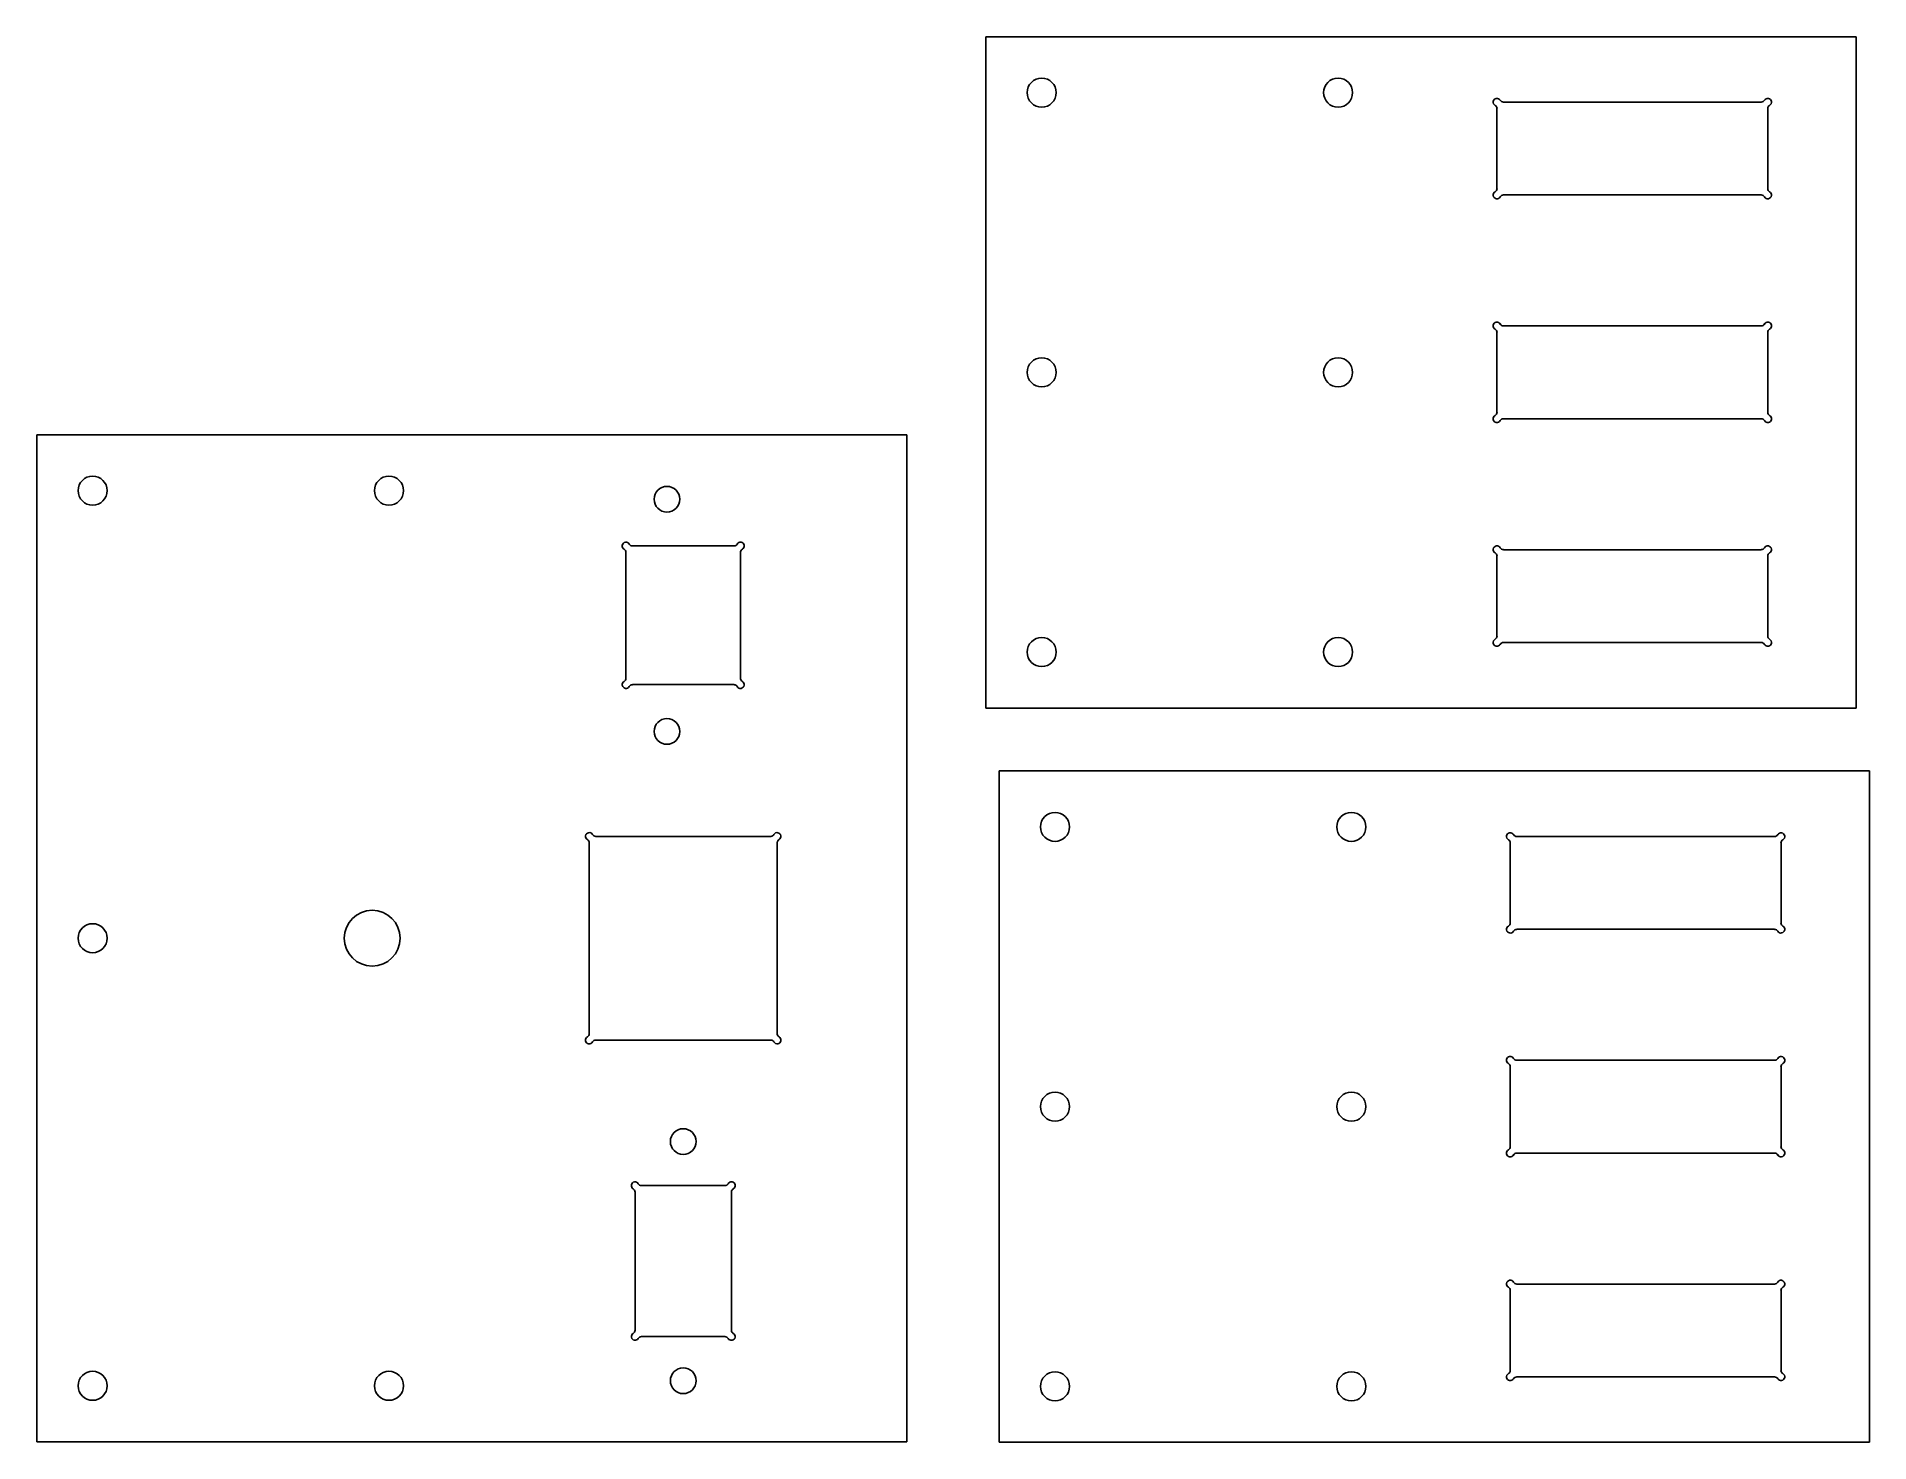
# Model space of a CAD drawing. Header units: millimetres. Extents: x -48 to 160, y 0 to 159.
import ezdxf

# ---------------------------------------------------------------- set-up
doc = ezdxf.new("R2010")
doc.units = ezdxf.units.MM

msp = doc.modelspace()

# ---------------------------------------------------------------- linework, layer by layer
at = {"color": 7, "linetype": 'Continuous', "lineweight": 25}
for p, q in [((59.75, 159.48), (59.75, 83.28)), ((59.75, 159.48), (158.56, 159.48)), ((158.56, 159.48), (158.56, 83.28)), ((118.53, 152.05), (147.79, 152.05)), ((117.79, 142.25), (117.79, 151.32)), ((148.53, 151.32), (148.53, 142.25)), ((147.79, 141.51), (118.53, 141.51)), ((117.79, 116.85), (117.79, 125.92)), ((118.53, 126.65), (147.79, 126.65)), ((148.53, 125.92), (148.53, 116.85)), ((147.79, 116.11), (118.53, 116.11)), ((-48.01, 114.3), (-48.01, 0)), ((-48.01, 114.3), (50.8, 114.3)), ((50.8, 114.3), (50.8, 0)), ((18.9, 100.94), (18.9, 86.66)), ((31.17, 101.68), (19.63, 101.68)), ((31.9, 86.66), (31.9, 100.94)), ((117.79, 91.45), (117.79, 100.52)), ((118.53, 101.25), (147.79, 101.25)), ((148.53, 100.52), (148.53, 91.45)), ((147.79, 90.71), (118.53, 90.71)), ((19.63, 85.93), (31.17, 85.93)), ((59.75, 83.28), (158.56, 83.28)), ((61.26, 76.13), (61.26, -0.07)), ((61.26, 76.13), (160.07, 76.13)), ((160.07, 76.13), (160.07, -0.07)), ((35.33, 68.71), (15.47, 68.71)), ((120.04, 68.7), (149.3, 68.7)), ((14.73, 67.97), (14.73, 46.33)), ((36.07, 46.33), (36.07, 67.97)), ((119.3, 58.89), (119.3, 67.96)), ((150.04, 67.96), (150.04, 58.89)), ((149.3, 58.16), (120.04, 58.16)), ((15.47, 45.59), (35.33, 45.59)), ((119.3, 33.49), (119.3, 42.56)), ((120.04, 43.3), (149.3, 43.3)), ((150.04, 42.56), (150.04, 33.49)), ((149.3, 32.76), (120.04, 32.76)), ((19.93, 28.33), (19.93, 12.66)), ((30.14, 29.07), (20.66, 29.07)), ((30.87, 12.66), (30.87, 28.33)), ((119.3, 8.09), (119.3, 17.16)), ((120.04, 17.9), (149.3, 17.9)), ((150.04, 17.16), (150.04, 8.09)), ((20.66, 11.93), (30.14, 11.93)), ((149.3, 7.36), (120.04, 7.36)), ((-48.01, 0), (50.8, 0)), ((61.26, -0.07), (160.07, -0.07))]:
    msp.add_line(p, q, dxfattribs=at)
for centre, radius in [((66.1, 153.13), 1.65), ((99.75, 153.13), 1.65), ((66.1, 121.38), 1.65), ((99.75, 121.38), 1.65), ((-41.66, 107.95), 1.65), ((-8.01, 107.95), 1.65), ((23.55, 106.98), 1.46), ((66.1, 89.63), 1.65), ((99.75, 89.63), 1.65), ((23.55, 80.62), 1.46), ((67.61, 69.78), 1.65), ((101.26, 69.78), 1.65), ((-41.66, 57.15), 1.65), ((-9.91, 57.15), 3.17), ((67.61, 38.03), 1.65), ((101.26, 38.03), 1.65), ((25.4, 34.07), 1.46), ((25.4, 6.92), 1.46), ((-41.66, 6.35), 1.65), ((-8.01, 6.35), 1.65), ((67.61, 6.28), 1.65), ((101.26, 6.28), 1.65)]:
    msp.add_circle(centre, radius, dxfattribs=at)
for centre, start, end in [((117.79, 152.05), 30, 240), ((118.53, 152.48), 210, 270), ((147.79, 152.48), 270, 330), ((148.53, 152.05), 300, 150), ((117.37, 151.32), 0, 60), ((148.95, 151.32), 120, 180), ((117.79, 141.51), 120, 330), ((117.37, 142.25), 300, 0), ((118.53, 141.09), 90, 150), ((147.79, 141.09), 30, 90), ((148.53, 141.51), 210, 60), ((148.95, 142.25), 180, 240), ((117.79, 126.65), 30, 240), ((148.53, 126.65), 300, 150), ((117.37, 125.92), 0, 60), ((118.53, 127.08), 210, 270), ((147.79, 127.08), 270, 330), ((148.95, 125.92), 120, 180), ((117.37, 116.85), 300, 0), ((148.95, 116.85), 180, 240), ((117.79, 116.11), 120, 330), ((118.53, 115.69), 90, 150), ((147.79, 115.69), 30, 90), ((148.53, 116.11), 210, 60), ((18.9, 101.68), 30, 240), ((31.9, 101.68), 300, 150), ((18.47, 100.94), 0, 60), ((19.63, 102.1), 210, 270), ((31.17, 102.1), 270, 330), ((32.33, 100.94), 120, 180), ((117.79, 101.25), 30, 240), ((117.37, 100.52), 0, 60), ((118.53, 101.68), 210, 270), ((147.79, 101.68), 270, 330), ((148.53, 101.25), 300, 150), ((148.95, 100.52), 120, 180), ((117.79, 90.71), 120, 330), ((117.37, 91.45), 300, 0), ((118.53, 90.29), 90, 150), ((147.79, 90.29), 30, 90), ((148.53, 90.71), 210, 60), ((148.95, 91.45), 180, 240), ((18.9, 85.93), 120, 330), ((18.47, 86.66), 300, 0), ((19.63, 85.5), 90, 150), ((31.17, 85.5), 30, 90), ((31.9, 85.93), 210, 60), ((32.33, 86.66), 180, 240), ((14.73, 68.71), 30, 240), ((15.47, 69.13), 210, 270), ((35.33, 69.13), 270, 330), ((36.07, 68.71), 300, 150), ((119.3, 68.7), 30, 240), ((120.04, 69.12), 210, 270), ((149.3, 69.12), 270, 330), ((150.04, 68.7), 300, 150), ((14.31, 67.97), 0, 60), ((36.49, 67.97), 120, 180), ((118.88, 67.96), 0, 60), ((150.46, 67.96), 120, 180), ((119.3, 58.16), 120, 330), ((118.88, 58.89), 300, 0), ((150.04, 58.16), 210, 60), ((150.46, 58.89), 180, 240), ((120.04, 57.73), 90, 150), ((149.3, 57.73), 30, 90), ((14.73, 45.59), 120, 330), ((14.31, 46.33), 300, 0), ((36.07, 45.59), 210, 60), ((36.49, 46.33), 180, 240), ((15.47, 45.17), 90, 150), ((35.33, 45.17), 30, 90), ((119.3, 43.3), 30, 240), ((150.04, 43.3), 300, 150), ((118.88, 42.56), 0, 60), ((120.04, 43.72), 210, 270), ((149.3, 43.72), 270, 330), ((150.46, 42.56), 120, 180), ((118.88, 33.49), 300, 0), ((150.46, 33.49), 180, 240), ((119.3, 32.76), 120, 330), ((120.04, 32.33), 90, 150), ((149.3, 32.33), 30, 90), ((150.04, 32.76), 210, 60), ((19.93, 29.07), 30, 240), ((20.66, 29.5), 210, 270), ((30.14, 29.5), 270, 330), ((30.87, 29.07), 300, 150), ((19.5, 28.33), 0, 60), ((31.3, 28.33), 120, 180), ((119.3, 17.9), 30, 240), ((118.88, 17.16), 0, 60), ((120.04, 18.32), 210, 270), ((149.3, 18.32), 270, 330), ((150.04, 17.9), 300, 150), ((150.46, 17.16), 120, 180), ((19.5, 12.66), 300, 0), ((31.3, 12.66), 180, 240), ((19.93, 11.93), 120, 330), ((20.66, 11.5), 90, 150), ((30.14, 11.5), 30, 90), ((30.87, 11.93), 210, 60), ((119.3, 7.36), 120, 330), ((118.88, 8.09), 300, 0), ((120.04, 6.93), 90, 150), ((149.3, 6.93), 30, 90), ((150.04, 7.36), 210, 60), ((150.46, 8.09), 180, 240)]:
    msp.add_arc(centre, 0.425, start, end, dxfattribs=at)

doc.saveas('drawing.dxf')
